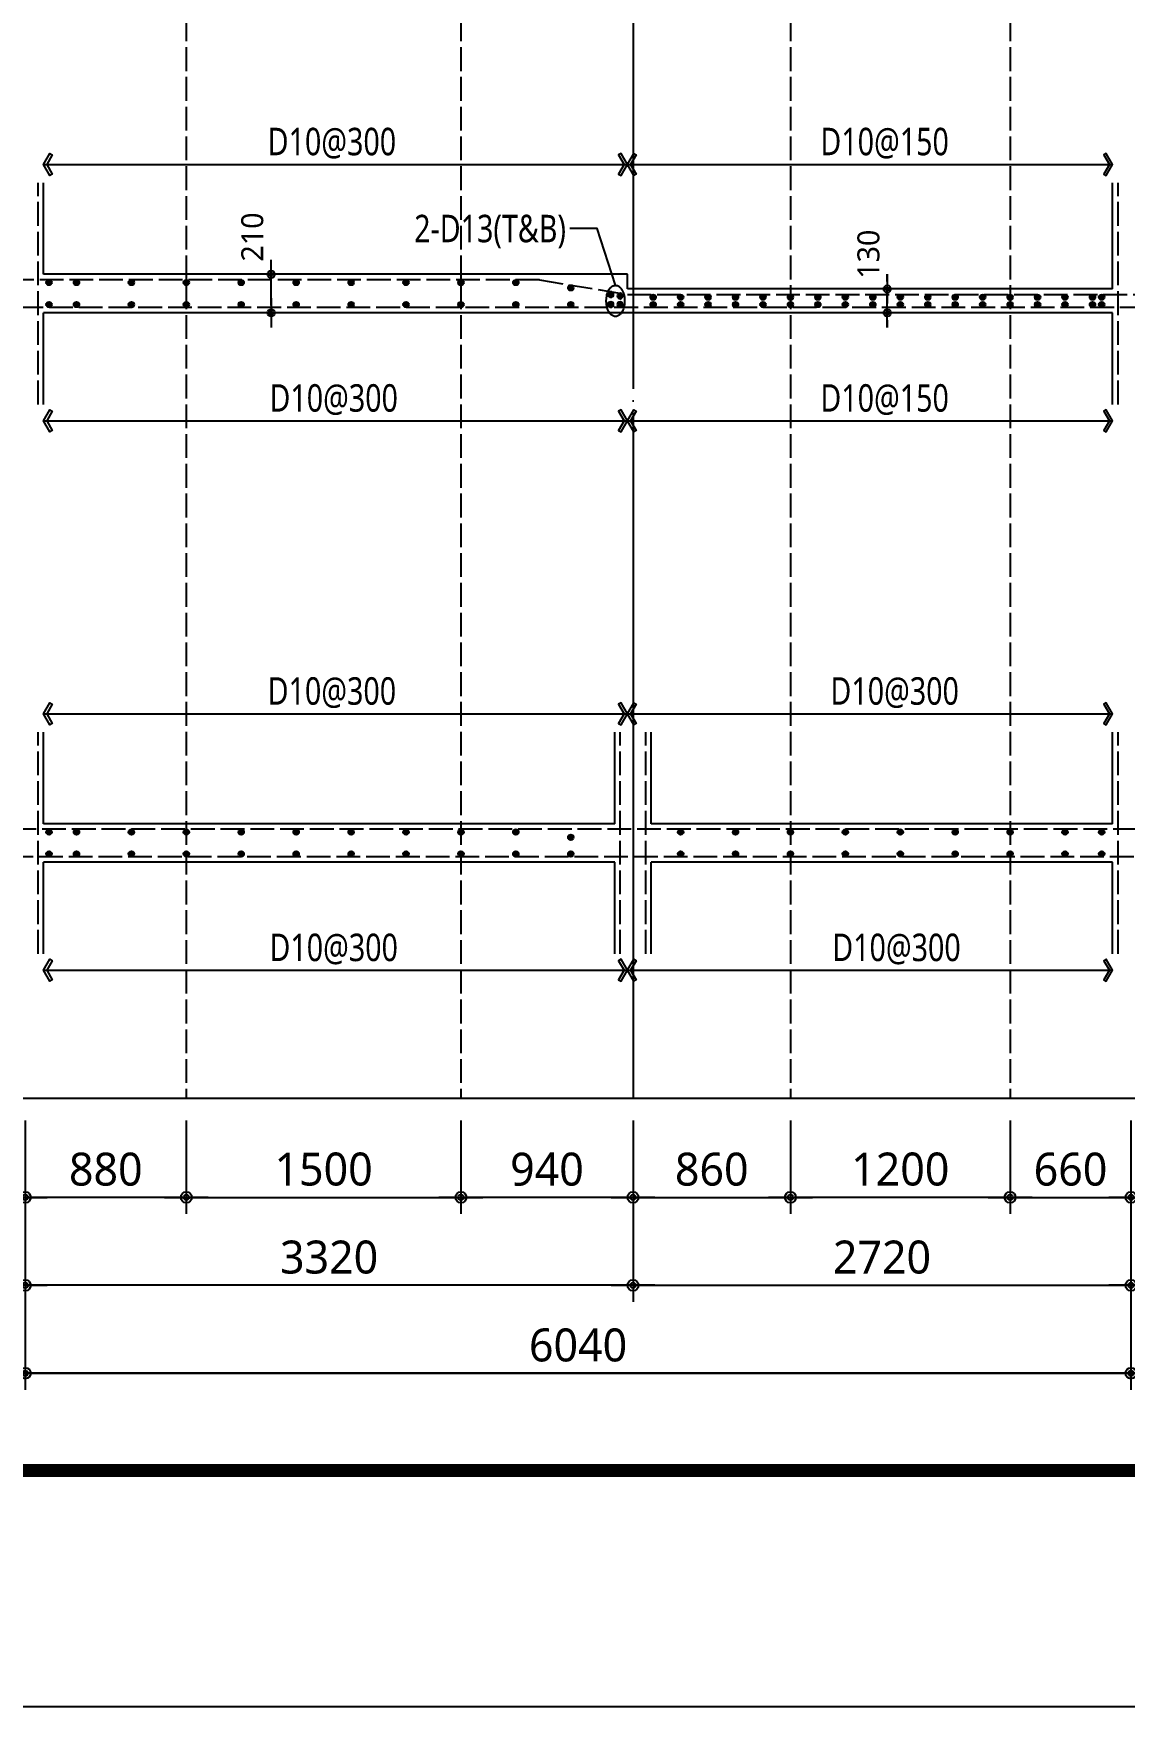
# Model space of a CAD drawing. Header units: millimetres. Extents: x 350420 to 672135, y -312840 to -44390.
# Drawn here: x 364365 to 370325, y -312840 to -303705 of the extents above; entities that cross this region are included whole.
import ezdxf
from ezdxf.enums import TextEntityAlignment as Align

# ---------------------------------------------------------------- set-up
doc = ezdxf.new("R2010")
doc.units = ezdxf.units.MM
doc.header["$LTSCALE"] = 65
doc.linetypes.add('CEN', pattern=[62, 60, -1, 0, -1])
doc.linetypes.add('HID', pattern=[2.5, 2, -0.5])
doc.layers.get('Defpoints').update_dxf_attribs({"color": 145})
for name, color, linetype in [('BAR', 2, 'Continuous'), ('BAR1', 3, 'Continuous'), ('BAR2', 3, 'HID'), ('BARR', 1, 'Continuous'), ('CEN', 1, 'CEN'), ('CEN1', 173, 'HID'), ('DIM', 7, 'Continuous'), ('FORM_고양장항A-1BL-S-성능$0$FORM', 7, 'Continuous'), ('LEADER', 7, 'Continuous'), ('T', 6, 'Continuous'), ('T1', 1, 'Continuous'), ('단면', 4, 'Continuous')]:
    doc.layers.add(name, color=color, linetype=linetype)
doc.layers.add('DEFPOINT', color=144, linetype='Continuous', plot=False)
doc.layers.add('FORM_고양장항A-1BL-S-성능$0$DEFPOINT', color=144, linetype='Continuous', plot=False)
doc.styles.add('맑은고딕', font='malgun.ttf')
doc.dimstyles.new('DIM_40', dxfattribs={"dimscale": 40, "dimtxt": 3, "dimasz": 1, "dimexe": 2, "dimexo": 1.5, "dimgap": 1, "dimtad": 1, "dimdec": 0, "dimzin": 0, "dimdsep": 46, "dimtxsty": '맑은고딕', "dimblk1": 'DIMDOT', "dimblk2": 'DIMDOT', "dimsah": 1, "dimcen": 0.09, "dimdle": 2, "dimclrd": 7, "dimclre": 7, "dimclrt": 6, "dimadec": 0, "dimazin": 0, "dimtfac": 1, "dimtdec": 0, "dimtix": 1, "dimtmove": 2, "dimatfit": 3, "dimldrblk": 'DIMDOT', "dimfxl": 0, "dimtolj": 1, "dimtzin": 0, "dimarcsym": 0})
doc.dimstyles.new('DIM_60', dxfattribs={"dimscale": 60, "dimtxt": 3, "dimasz": 1, "dimexe": 1.5, "dimexo": 2, "dimgap": 1, "dimtad": 1, "dimdec": 0, "dimzin": 0, "dimdsep": 46, "dimtxsty": '맑은고딕', "dimblk1": 'DIMDOT', "dimblk2": 'DIMDOT', "dimsah": 1, "dimcen": 0.09, "dimdle": 2, "dimclrd": 7, "dimclre": 7, "dimclrt": 3, "dimadec": 0, "dimazin": 0, "dimtfac": 1, "dimtdec": 0, "dimtix": 1, "dimtmove": 2, "dimatfit": 3, "dimldrblk": 'DIMDOT', "dimfxl": 0, "dimtolj": 1, "dimtzin": 0, "dimarcsym": 0})

# ---------------------------------------------------------------- blocks, each defined once
blk = doc.blocks.new('DIMDOT')
at = {"layer": 'DIM', "linetype": 'Continuous'}
blk.add_line((-2, 0), (2, 0), dxfattribs=at)
for radius in [0.5, 0.25]:
    blk.add_circle((0, 0), radius, dxfattribs=at)
blk = doc.blocks.new('*D1595')
at = {"layer": 'Defpoints', "color": 0, "linetype": 'Continuous', "transparency": 16777216}
for p in [(370360, -309520), (376400, -309520), (370360, -311020)]:
    blk.add_point(p, dxfattribs=at)
at = {"layer": 'DIM', "color": 7, "linetype": 'Continuous', "lineweight": -2, "transparency": 16777216}
for p, q in [((370360, -309640), (370360, -311110)), ((376400, -309640), (376400, -311110)), ((376340, -311020), (370420, -311020))]:
    blk.add_line(p, q, dxfattribs=at)
at = {"layer": 'DIM', "color": 7, "linetype": 'Continuous', "lineweight": -2, "transparency": 16777216, "xscale": 60, "yscale": 60, "zscale": 60, "rotation": 180}
blk.add_blockref('DIMDOT', (370360, -311020), dxfattribs=at)
at = {"layer": 'DIM', "color": 7, "linetype": 'Continuous', "lineweight": -2, "transparency": 16777216, "xscale": 60, "yscale": 60, "zscale": 60}
blk.add_blockref('DIMDOT', (376400, -311020), dxfattribs=at)
at = {"layer": 'DIM', "color": 3, "linetype": 'Continuous', "transparency": 16777216, "insert": (373380, -310867), "char_height": 180, "attachment_point": 5, "style": '맑은고딕'}
blk.add_mtext('\\A1;6040', dxfattribs=at)
blk = doc.blocks.new('*D1596')
at = {"layer": 'Defpoints', "color": 0, "linetype": 'Continuous', "transparency": 16777216}
for p in [(370360, -309520), (373080, -309520), (370360, -310540)]:
    blk.add_point(p, dxfattribs=at)
at = {"layer": 'DIM', "color": 7, "linetype": 'Continuous', "lineweight": -2, "transparency": 16777216}
for p, q in [((370360, -309640), (370360, -310630)), ((373080, -309640), (373080, -310630)), ((373020, -310540), (370420, -310540))]:
    blk.add_line(p, q, dxfattribs=at)
at = {"layer": 'DIM', "color": 7, "linetype": 'Continuous', "lineweight": -2, "transparency": 16777216, "xscale": 60, "yscale": 60, "zscale": 60, "rotation": 180}
blk.add_blockref('DIMDOT', (370360, -310540), dxfattribs=at)
at = {"layer": 'DIM', "color": 7, "linetype": 'Continuous', "lineweight": -2, "transparency": 16777216, "xscale": 60, "yscale": 60, "zscale": 60}
blk.add_blockref('DIMDOT', (373080, -310540), dxfattribs=at)
at = {"layer": 'DIM', "color": 3, "linetype": 'Continuous', "transparency": 16777216, "insert": (371720, -310387), "char_height": 180, "attachment_point": 5, "style": '맑은고딕'}
blk.add_mtext('\\A1;2720', dxfattribs=at)
blk = doc.blocks.new('*D1632')
at = {"layer": 'Defpoints', "color": 0, "linetype": 'Continuous', "transparency": 16777216}
for p in [(364320, -309520), (370360, -309520), (370360, -311020)]:
    blk.add_point(p, dxfattribs=at)
at = {"layer": 'DIM', "color": 7, "linetype": 'Continuous', "lineweight": -2, "transparency": 16777216}
for p, q in [((364320, -309640), (364320, -311110)), ((370360, -309640), (370360, -311110)), ((364380, -311020), (370300, -311020))]:
    blk.add_line(p, q, dxfattribs=at)
at = {"layer": 'DIM', "color": 7, "linetype": 'Continuous', "lineweight": -2, "transparency": 16777216, "xscale": 60, "yscale": 60, "zscale": 60, "rotation": 180}
blk.add_blockref('DIMDOT', (364320, -311020), dxfattribs=at)
at = {"layer": 'DIM', "color": 7, "linetype": 'Continuous', "lineweight": -2, "transparency": 16777216, "xscale": 60, "yscale": 60, "zscale": 60}
blk.add_blockref('DIMDOT', (370360, -311020), dxfattribs=at)
at = {"layer": 'DIM', "color": 3, "linetype": 'Continuous', "transparency": 16777216, "insert": (367340, -310867), "char_height": 180, "attachment_point": 5, "style": '맑은고딕'}
blk.add_mtext('\\A1;6040', dxfattribs=at)
blk = doc.blocks.new('*D1633')
at = {"layer": 'Defpoints', "color": 0, "linetype": 'Continuous', "transparency": 16777216}
for p in [(367640, -309520), (370360, -309520), (370360, -310540)]:
    blk.add_point(p, dxfattribs=at)
at = {"layer": 'DIM', "color": 7, "linetype": 'Continuous', "lineweight": -2, "transparency": 16777216}
for p, q in [((367640, -309640), (367640, -310630)), ((370360, -309640), (370360, -310630)), ((367700, -310540), (370300, -310540))]:
    blk.add_line(p, q, dxfattribs=at)
at = {"layer": 'DIM', "color": 7, "linetype": 'Continuous', "lineweight": -2, "transparency": 16777216, "xscale": 60, "yscale": 60, "zscale": 60, "rotation": 180}
blk.add_blockref('DIMDOT', (367640, -310540), dxfattribs=at)
at = {"layer": 'DIM', "color": 7, "linetype": 'Continuous', "lineweight": -2, "transparency": 16777216, "xscale": 60, "yscale": 60, "zscale": 60}
blk.add_blockref('DIMDOT', (370360, -310540), dxfattribs=at)
at = {"layer": 'DIM', "color": 3, "linetype": 'Continuous', "transparency": 16777216, "insert": (369000, -310387), "char_height": 180, "attachment_point": 5, "style": '맑은고딕'}
blk.add_mtext('\\A1;2720', dxfattribs=at)
blk = doc.blocks.new('*D1634')
at = {"layer": 'Defpoints', "color": 0, "linetype": 'Continuous', "transparency": 16777216}
for p in [(364320, -309520), (367640, -309520), (364320, -310540)]:
    blk.add_point(p, dxfattribs=at)
at = {"layer": 'DIM', "color": 7, "linetype": 'Continuous', "lineweight": -2, "transparency": 16777216}
for p, q in [((364320, -309640), (364320, -310630)), ((367640, -309640), (367640, -310630)), ((367580, -310540), (364380, -310540))]:
    blk.add_line(p, q, dxfattribs=at)
at = {"layer": 'DIM', "color": 7, "linetype": 'Continuous', "lineweight": -2, "transparency": 16777216, "xscale": 60, "yscale": 60, "zscale": 60, "rotation": 180}
blk.add_blockref('DIMDOT', (364320, -310540), dxfattribs=at)
at = {"layer": 'DIM', "color": 7, "linetype": 'Continuous', "lineweight": -2, "transparency": 16777216, "xscale": 60, "yscale": 60, "zscale": 60}
blk.add_blockref('DIMDOT', (367640, -310540), dxfattribs=at)
at = {"layer": 'DIM', "color": 3, "linetype": 'Continuous', "transparency": 16777216, "insert": (365980, -310387), "char_height": 180, "attachment_point": 5, "style": '맑은고딕'}
blk.add_mtext('\\A1;3320', dxfattribs=at)
blk = doc.blocks.new('*D1635')
at = {"layer": 'Defpoints', "color": 0, "linetype": 'Continuous', "transparency": 16777216}
for p in [(358280, -309520), (364320, -309520), (358280, -311020)]:
    blk.add_point(p, dxfattribs=at)
at = {"layer": 'DIM', "color": 7, "linetype": 'Continuous', "lineweight": -2, "transparency": 16777216}
for p, q in [((358280, -309640), (358280, -311110)), ((364320, -309640), (364320, -311110)), ((364260, -311020), (358340, -311020))]:
    blk.add_line(p, q, dxfattribs=at)
at = {"layer": 'DIM', "color": 7, "linetype": 'Continuous', "lineweight": -2, "transparency": 16777216, "xscale": 60, "yscale": 60, "zscale": 60, "rotation": 180}
blk.add_blockref('DIMDOT', (358280, -311020), dxfattribs=at)
at = {"layer": 'DIM', "color": 7, "linetype": 'Continuous', "lineweight": -2, "transparency": 16777216, "xscale": 60, "yscale": 60, "zscale": 60}
blk.add_blockref('DIMDOT', (364320, -311020), dxfattribs=at)
at = {"layer": 'DIM', "color": 3, "linetype": 'Continuous', "transparency": 16777216, "insert": (361300, -310867), "char_height": 180, "attachment_point": 5, "style": '맑은고딕'}
blk.add_mtext('\\A1;6040', dxfattribs=at)
blk = doc.blocks.new('*D1637')
at = {"layer": 'Defpoints', "color": 0, "linetype": 'Continuous', "transparency": 16777216}
for p in [(361000, -309520), (364320, -309520), (364320, -310540)]:
    blk.add_point(p, dxfattribs=at)
at = {"layer": 'DIM', "color": 7, "linetype": 'Continuous', "lineweight": -2, "transparency": 16777216}
for p, q in [((361000, -309640), (361000, -310630)), ((364320, -309640), (364320, -310630)), ((361060, -310540), (364260, -310540))]:
    blk.add_line(p, q, dxfattribs=at)
at = {"layer": 'DIM', "color": 7, "linetype": 'Continuous', "lineweight": -2, "transparency": 16777216, "xscale": 60, "yscale": 60, "zscale": 60, "rotation": 180}
blk.add_blockref('DIMDOT', (361000, -310540), dxfattribs=at)
at = {"layer": 'DIM', "color": 7, "linetype": 'Continuous', "lineweight": -2, "transparency": 16777216, "xscale": 60, "yscale": 60, "zscale": 60}
blk.add_blockref('DIMDOT', (364320, -310540), dxfattribs=at)
at = {"layer": 'DIM', "color": 3, "linetype": 'Continuous', "transparency": 16777216, "insert": (362660, -310387), "char_height": 180, "attachment_point": 5, "style": '맑은고딕'}
blk.add_mtext('\\A1;3320', dxfattribs=at)
blk = doc.blocks.new('보강근')
at = {"layer": 'BAR1'}
h = blk.add_hatch(color=256, dxfattribs=at)
edge = h.paths.add_edge_path()
edge.add_arc((0, 0), 15, 0, 360)
blk.add_circle((0, 0), 15, dxfattribs=at)
blk = doc.blocks.new('*D1669')
at = {"layer": 'Defpoints', "color": 0, "linetype": 'Continuous', "transparency": 16777216}
for p in [(363400, -309520), (364320, -309520), (364320, -310060)]:
    blk.add_point(p, dxfattribs=at)
at = {"layer": 'DIM', "color": 7, "linetype": 'Continuous', "lineweight": -2, "transparency": 16777216}
for p, q in [((363400, -309640), (363400, -310150)), ((364320, -309640), (364320, -310150)), ((363460, -310060), (364260, -310060))]:
    blk.add_line(p, q, dxfattribs=at)
at = {"layer": 'DIM', "color": 7, "linetype": 'Continuous', "lineweight": -2, "transparency": 16777216, "xscale": 60, "yscale": 60, "zscale": 60, "rotation": 180}
blk.add_blockref('DIMDOT', (363400, -310060), dxfattribs=at)
at = {"layer": 'DIM', "color": 7, "linetype": 'Continuous', "lineweight": -2, "transparency": 16777216, "xscale": 60, "yscale": 60, "zscale": 60}
blk.add_blockref('DIMDOT', (364320, -310060), dxfattribs=at)
at = {"layer": 'DIM', "color": 3, "linetype": 'Continuous', "transparency": 16777216, "insert": (363860, -309907), "char_height": 180, "attachment_point": 5, "style": '맑은고딕'}
blk.add_mtext('\\A1;920', dxfattribs=at)
blk = doc.blocks.new('*D1670')
at = {"layer": 'Defpoints', "color": 0, "linetype": 'Continuous', "transparency": 16777216}
for p in [(367640, -309520), (368500, -309520), (368500, -310060)]:
    blk.add_point(p, dxfattribs=at)
at = {"layer": 'DIM', "color": 7, "linetype": 'Continuous', "lineweight": -2, "transparency": 16777216}
for p, q in [((367640, -309640), (367640, -310150)), ((368500, -309640), (368500, -310150)), ((367700, -310060), (368440, -310060))]:
    blk.add_line(p, q, dxfattribs=at)
at = {"layer": 'DIM', "color": 7, "linetype": 'Continuous', "lineweight": -2, "transparency": 16777216, "xscale": 60, "yscale": 60, "zscale": 60, "rotation": 180}
blk.add_blockref('DIMDOT', (367640, -310060), dxfattribs=at)
at = {"layer": 'DIM', "color": 7, "linetype": 'Continuous', "lineweight": -2, "transparency": 16777216, "xscale": 60, "yscale": 60, "zscale": 60}
blk.add_blockref('DIMDOT', (368500, -310060), dxfattribs=at)
at = {"layer": 'DIM', "color": 3, "linetype": 'Continuous', "transparency": 16777216, "insert": (368070, -309907), "char_height": 180, "attachment_point": 5, "style": '맑은고딕'}
blk.add_mtext('\\A1;860', dxfattribs=at)
blk = doc.blocks.new('*D1671')
at = {"layer": 'Defpoints', "color": 0, "linetype": 'Continuous', "transparency": 16777216}
for p in [(368500, -309520), (369700, -309520), (368500, -310060)]:
    blk.add_point(p, dxfattribs=at)
at = {"layer": 'DIM', "color": 7, "linetype": 'Continuous', "lineweight": -2, "transparency": 16777216}
for p, q in [((368500, -309640), (368500, -310150)), ((369700, -309640), (369700, -310150)), ((369640, -310060), (368560, -310060))]:
    blk.add_line(p, q, dxfattribs=at)
at = {"layer": 'DIM', "color": 7, "linetype": 'Continuous', "lineweight": -2, "transparency": 16777216, "xscale": 60, "yscale": 60, "zscale": 60, "rotation": 180}
blk.add_blockref('DIMDOT', (368500, -310060), dxfattribs=at)
at = {"layer": 'DIM', "color": 7, "linetype": 'Continuous', "lineweight": -2, "transparency": 16777216, "xscale": 60, "yscale": 60, "zscale": 60}
blk.add_blockref('DIMDOT', (369700, -310060), dxfattribs=at)
at = {"layer": 'DIM', "color": 3, "linetype": 'Continuous', "transparency": 16777216, "insert": (369100, -309906.5), "char_height": 180, "attachment_point": 5, "style": '맑은고딕'}
blk.add_mtext('\\A1;1200', dxfattribs=at)
blk = doc.blocks.new('*D1672')
at = {"layer": 'Defpoints', "color": 0, "linetype": 'Continuous', "transparency": 16777216}
for p in [(369700, -309520), (370360, -309520), (370360, -310060)]:
    blk.add_point(p, dxfattribs=at)
at = {"layer": 'DIM', "color": 7, "linetype": 'Continuous', "lineweight": -2, "transparency": 16777216}
for p, q in [((369700, -309640), (369700, -310150)), ((370360, -309640), (370360, -310150)), ((369760, -310060), (370300, -310060))]:
    blk.add_line(p, q, dxfattribs=at)
at = {"layer": 'DIM', "color": 7, "linetype": 'Continuous', "lineweight": -2, "transparency": 16777216, "xscale": 60, "yscale": 60, "zscale": 60, "rotation": 180}
blk.add_blockref('DIMDOT', (369700, -310060), dxfattribs=at)
at = {"layer": 'DIM', "color": 7, "linetype": 'Continuous', "lineweight": -2, "transparency": 16777216, "xscale": 60, "yscale": 60, "zscale": 60}
blk.add_blockref('DIMDOT', (370360, -310060), dxfattribs=at)
at = {"layer": 'DIM', "color": 3, "linetype": 'Continuous', "transparency": 16777216, "insert": (370030, -309907), "char_height": 180, "attachment_point": 5, "style": '맑은고딕'}
blk.add_mtext('\\A1;660', dxfattribs=at)
blk = doc.blocks.new('*D1673')
at = {"layer": 'Defpoints', "color": 0, "linetype": 'Continuous', "transparency": 16777216}
for p in [(366700, -309520), (367640, -309520), (366700, -310060)]:
    blk.add_point(p, dxfattribs=at)
at = {"layer": 'DIM', "color": 7, "linetype": 'Continuous', "lineweight": -2, "transparency": 16777216}
for p, q in [((366700, -309640), (366700, -310150)), ((367640, -309640), (367640, -310150)), ((367580, -310060), (366760, -310060))]:
    blk.add_line(p, q, dxfattribs=at)
at = {"layer": 'DIM', "color": 7, "linetype": 'Continuous', "lineweight": -2, "transparency": 16777216, "xscale": 60, "yscale": 60, "zscale": 60, "rotation": 180}
blk.add_blockref('DIMDOT', (366700, -310060), dxfattribs=at)
at = {"layer": 'DIM', "color": 7, "linetype": 'Continuous', "lineweight": -2, "transparency": 16777216, "xscale": 60, "yscale": 60, "zscale": 60}
blk.add_blockref('DIMDOT', (367640, -310060), dxfattribs=at)
at = {"layer": 'DIM', "color": 3, "linetype": 'Continuous', "transparency": 16777216, "insert": (367170, -309907), "char_height": 180, "attachment_point": 5, "style": '맑은고딕'}
blk.add_mtext('\\A1;940', dxfattribs=at)
blk = doc.blocks.new('*D1674')
at = {"layer": 'Defpoints', "color": 0, "linetype": 'Continuous', "transparency": 16777216}
for p in [(365200, -309520), (366700, -309520), (366700, -310060)]:
    blk.add_point(p, dxfattribs=at)
at = {"layer": 'DIM', "color": 7, "linetype": 'Continuous', "lineweight": -2, "transparency": 16777216}
for p, q in [((365200, -309640), (365200, -310150)), ((366700, -309640), (366700, -310150)), ((365260, -310060), (366640, -310060))]:
    blk.add_line(p, q, dxfattribs=at)
at = {"layer": 'DIM', "color": 7, "linetype": 'Continuous', "lineweight": -2, "transparency": 16777216, "xscale": 60, "yscale": 60, "zscale": 60, "rotation": 180}
blk.add_blockref('DIMDOT', (365200, -310060), dxfattribs=at)
at = {"layer": 'DIM', "color": 7, "linetype": 'Continuous', "lineweight": -2, "transparency": 16777216, "xscale": 60, "yscale": 60, "zscale": 60}
blk.add_blockref('DIMDOT', (366700, -310060), dxfattribs=at)
at = {"layer": 'DIM', "color": 3, "linetype": 'Continuous', "transparency": 16777216, "insert": (365950, -309906.5), "char_height": 180, "attachment_point": 5, "style": '맑은고딕'}
blk.add_mtext('\\A1;1500', dxfattribs=at)
blk = doc.blocks.new('*D1675')
at = {"layer": 'Defpoints', "color": 0, "linetype": 'Continuous', "transparency": 16777216}
for p in [(364320, -309520), (365200, -309520), (364320, -310060)]:
    blk.add_point(p, dxfattribs=at)
at = {"layer": 'DIM', "color": 7, "linetype": 'Continuous', "lineweight": -2, "transparency": 16777216}
for p, q in [((364320, -309640), (364320, -310150)), ((365200, -309640), (365200, -310150)), ((365140, -310060), (364380, -310060))]:
    blk.add_line(p, q, dxfattribs=at)
at = {"layer": 'DIM', "color": 7, "linetype": 'Continuous', "lineweight": -2, "transparency": 16777216, "xscale": 60, "yscale": 60, "zscale": 60, "rotation": 180}
blk.add_blockref('DIMDOT', (364320, -310060), dxfattribs=at)
at = {"layer": 'DIM', "color": 7, "linetype": 'Continuous', "lineweight": -2, "transparency": 16777216, "xscale": 60, "yscale": 60, "zscale": 60}
blk.add_blockref('DIMDOT', (365200, -310060), dxfattribs=at)
at = {"layer": 'DIM', "color": 3, "linetype": 'Continuous', "transparency": 16777216, "insert": (364760, -309907), "char_height": 180, "attachment_point": 5, "style": '맑은고딕'}
blk.add_mtext('\\A1;880', dxfattribs=at)
blk = doc.blocks.new('*D1684')
at = {"layer": 'Defpoints', "color": 0, "linetype": 'Continuous', "transparency": 16777216}
for p in [(370360, -309520), (371200, -309520), (370360, -310060)]:
    blk.add_point(p, dxfattribs=at)
at = {"layer": 'DIM', "color": 7, "linetype": 'Continuous', "lineweight": -2, "transparency": 16777216}
for p, q in [((370360, -309640), (370360, -310150)), ((371200, -309640), (371200, -310150)), ((371140, -310060), (370420, -310060))]:
    blk.add_line(p, q, dxfattribs=at)
at = {"layer": 'DIM', "color": 7, "linetype": 'Continuous', "lineweight": -2, "transparency": 16777216, "xscale": 60, "yscale": 60, "zscale": 60, "rotation": 180}
blk.add_blockref('DIMDOT', (370360, -310060), dxfattribs=at)
at = {"layer": 'DIM', "color": 7, "linetype": 'Continuous', "lineweight": -2, "transparency": 16777216, "xscale": 60, "yscale": 60, "zscale": 60}
blk.add_blockref('DIMDOT', (371200, -310060), dxfattribs=at)
at = {"layer": 'DIM', "color": 3, "linetype": 'Continuous', "transparency": 16777216, "insert": (370780, -309907), "char_height": 180, "attachment_point": 5, "style": '맑은고딕'}
blk.add_mtext('\\A1;840', dxfattribs=at)
blk = doc.blocks.new('BAR')
at = {"layer": 'BARR'}
h = blk.add_hatch(color=256, dxfattribs=at)
edge = h.paths.add_edge_path()
edge.add_arc((0, 0), 15, 0, 360)
blk.add_circle((0, 0), 15, dxfattribs=at)
blk = doc.blocks.new('*D1689')
at = {"layer": 'Defpoints', "color": 0, "transparency": 16777216}
for p in [(365663.2, -305020), (365963.2, -305020), (365963.2, -305230)]:
    blk.add_point(p, dxfattribs=at)
at = {"layer": 'DIM', "color": 7, "lineweight": -2, "transparency": 16777216}
for p, q in [((365903.2, -305020), (365583.2, -305020)), ((365663.2, -305190), (365663.2, -305060)), ((365903.2, -305230), (365583.2, -305230))]:
    blk.add_line(p, q, dxfattribs=at)
at = {"layer": 'DIM', "color": 7, "lineweight": -2, "transparency": 16777216, "xscale": 40, "yscale": 40, "zscale": 40}
for p, rotation in [((365663.2, -305020), 90), ((365663.2, -305230), 270)]:
    blk.add_blockref('DIMDOT', p, dxfattribs=dict(at, rotation=rotation))
at = {"layer": 'DIM', "color": 6, "transparency": 16777216, "insert": (365560.9, -304816.3), "char_height": 120, "attachment_point": 5, "rotation": 90, "style": '맑은고딕'}
blk.add_mtext('\\A1;210', dxfattribs=at)
blk = doc.blocks.new('*D1690')
at = {"layer": 'Defpoints', "color": 0, "transparency": 16777216}
for p in [(369028.9, -305100), (369328.9, -305100), (369328.9, -305230)]:
    blk.add_point(p, dxfattribs=at)
at = {"layer": 'DIM', "color": 7, "lineweight": -2, "transparency": 16777216}
for p, q in [((369028.9, -305060), (369028.9, -305020)), ((369268.9, -305100), (368948.9, -305100)), ((369028.9, -305230), (369028.9, -305100)), ((369268.9, -305230), (368948.9, -305230)), ((369028.9, -305270), (369028.9, -305310))]:
    blk.add_line(p, q, dxfattribs=at)
at = {"layer": 'DIM', "color": 7, "lineweight": -2, "transparency": 16777216, "xscale": 40, "yscale": 40, "zscale": 40}
for p, rotation in [((369028.9, -305100), 270), ((369028.9, -305230), 90)]:
    blk.add_blockref('DIMDOT', p, dxfattribs=dict(at, rotation=rotation))
at = {"layer": 'DIM', "color": 6, "transparency": 16777216, "insert": (368926.5, -304910.3), "char_height": 120, "attachment_point": 5, "rotation": 90, "style": '맑은고딕'}
blk.add_mtext('\\A1;130', dxfattribs=at)
blk = doc.blocks.new('FORM_고양장항A-1BL-S-성능')
at = {"layer": 'FORM_고양장항A-1BL-S-성능$0$DEFPOINT'}
blk.add_lwpolyline([(0, 594), (0, 0), (841, 0), (841, 594), (0, 594)], dxfattribs=at)
at = {"layer": 'FORM_고양장항A-1BL-S-성능$0$FORM'}
for points in [[(25, 573), (25, 21), (757, 21), (757, 573)], [(26, 572), (26, 22), (756, 22), (756, 572)]]:
    blk.add_lwpolyline(points, close=True, dxfattribs=at)
at = {"layer": 'FORM_고양장항A-1BL-S-성능$0$FORM', "const_width": 1}
blk.add_lwpolyline([(25.5, 572.5), (25.5, 21.5), (756.5, 21.5), (756.5, 572.5)], close=True, dxfattribs=at)

msp = doc.modelspace()

# ---------------------------------------------------------------- linework, layer by layer
at = {"layer": 'BAR2'}
for p, q in [((364390, -305730), (364390, -304520)), ((370290, -305730), (370290, -304520)), ((367129, -305050), (361511, -305050)), ((367129, -305050), (367609, -305130)), ((357950, -305200), (382725, -305200)), ((367609, -305130), (373111, -305130)), ((364390, -308730), (364390, -307520)), ((367570, -308730), (367570, -307520)), ((367710, -308730), (367710, -307520)), ((370290, -308730), (370290, -307520)), ((384530, -308050), (357950, -308050)), ((382725, -308200), (357950, -308200))]:
    msp.add_line(p, q, dxfattribs=at)
at = {"layer": 'CEN'}
msp.add_line((367640, -281595), (367640, -309520), dxfattribs=at)
at = {"layer": 'CEN1'}
for p, q in [((365200, -299230), (365200, -309520)), ((366700, -299230), (366700, -309520)), ((368500, -299230), (368500, -309520)), ((369700, -299230), (369700, -309520))]:
    msp.add_line(p, q, dxfattribs=at)
at = {"layer": 'DEFPOINT'}
for points in [[(354980, -280095), (393020, -280095), (393020, -311020), (354980, -311020)], [(356780, -281595), (391220, -281595), (391220, -309520), (356780, -309520)]]:
    msp.add_lwpolyline(points, close=True, dxfattribs=at)
at = {"layer": 'LEADER'}
for points in [[(364420, -304420), (364454.6, -304360), (364467.6, -304367.5), (364437.3, -304420), (364467.6, -304472.5), (364454.6, -304480), (364420, -304420), (367609, -304420), (367574.4, -304360), (367561.4, -304367.5), (367591.7, -304420), (367561.4, -304472.5), (367574.4, -304480), (367609, -304420)], [(367609, -304420), (367643.6, -304360), (367656.6, -304367.5), (367626.3, -304420), (367656.6, -304472.5), (367643.6, -304480), (367609, -304420), (370260, -304420), (370225.4, -304360), (370212.4, -304367.5), (370242.7, -304420), (370212.4, -304472.5), (370225.4, -304480), (370260, -304420)], [(367544, -305080), (367444, -304770), (367294, -304770)], [(364420, -305820), (364454.6, -305760), (364467.6, -305767.5), (364437.3, -305820), (364467.6, -305872.5), (364454.6, -305880), (364420, -305820), (367609, -305820), (367574.4, -305760), (367561.4, -305767.5), (367591.7, -305820), (367561.4, -305872.5), (367574.4, -305880), (367609, -305820)], [(367609, -305820), (367643.6, -305760), (367656.6, -305767.5), (367626.3, -305820), (367656.6, -305872.5), (367643.6, -305880), (367609, -305820), (370260, -305820), (370225.4, -305760), (370212.4, -305767.5), (370242.7, -305820), (370212.4, -305872.5), (370225.4, -305880), (370260, -305820)], [(364420, -307420), (364454.6, -307360), (364467.6, -307367.5), (364437.3, -307420), (364467.6, -307472.5), (364454.6, -307480), (364420, -307420), (367609, -307420), (367574.4, -307360), (367561.4, -307367.5), (367591.7, -307420), (367561.4, -307472.5), (367574.4, -307480), (367609, -307420)], [(367609, -307420), (367643.6, -307360), (367656.6, -307367.5), (367626.3, -307420), (367656.6, -307472.5), (367643.6, -307480), (367609, -307420), (370260, -307420), (370225.4, -307360), (370212.4, -307367.5), (370242.7, -307420), (370212.4, -307472.5), (370225.4, -307480), (370260, -307420)], [(364420, -308820), (364454.6, -308760), (364467.6, -308767.5), (364437.3, -308820), (364467.6, -308872.5), (364454.6, -308880), (364420, -308820), (367609, -308820), (367574.4, -308760), (367561.4, -308767.5), (367591.7, -308820), (367561.4, -308872.5), (367574.4, -308880), (367609, -308820)], [(367609, -308820), (367643.6, -308760), (367656.6, -308767.5), (367626.3, -308820), (367656.6, -308872.5), (367643.6, -308880), (367609, -308820), (370260, -308820), (370225.4, -308760), (370212.4, -308767.5), (370242.7, -308820), (370212.4, -308872.5), (370225.4, -308880), (370260, -308820)]]:
    msp.add_lwpolyline(points, dxfattribs=at)
msp.add_open_spline([(367544, -305080), (367542, -305080), (367540, -305080.2), (367536, -305080.9), (367534.1, -305081.5), (367530.4, -305082.9), (367528.6, -305083.7), (367525.2, -305085.7), (367523.6, -305086.8), (367520.5, -305089.2), (367519, -305090.5), (367514.8, -305094.7), (367512.3, -305098), (367507.7, -305105), (367505.7, -305108.8), (367502.2, -305116.9), (367500.6, -305121.2), (367498, -305130.1), (367497, -305134.7), (367494.6, -305148.7), (367493.9, -305158.3), (367494.2, -305175.7), (367494.9, -305183.6), (367497.4, -305197.3), (367498.9, -305203.3), (367502.7, -305214.6), (367505, -305219.9), (367509.6, -305228), (367511.6, -305231.1), (367516.2, -305236.7), (367518.7, -305239.3), (367523.4, -305243.1), (367525.4, -305244.5), (367529.8, -305246.9), (367532.1, -305247.9), (367537, -305249.3), (367539.5, -305249.8), (367544.6, -305250.1), (367547.2, -305249.9), (367552.3, -305249), (367554.7, -305248.3), (367559.3, -305246.4), (367561.5, -305245.1), (367565.6, -305242.4), (367567.6, -305240.8), (367571.2, -305237.4), (367572.8, -305235.5), (367576, -305231.6), (367577.4, -305229.5), (367581.2, -305223.4), (367583.2, -305219.3), (367586.8, -305210.4), (367588.4, -305205.7), (367590.9, -305195.9), (367591.9, -305190.8), (367593.9, -305175.9), (367594.3, -305165.8), (367593.3, -305148.6), (367592.3, -305141.4), (367589.4, -305127.5), (367587.4, -305120.9), (367583.2, -305110.6), (367581.2, -305106.7), (367576.7, -305099.4), (367574.2, -305096), (367569.5, -305090.9), (367567.5, -305089.1), (367563, -305085.8), (367560.7, -305084.3), (367556.1, -305082.2), (367553.9, -305081.5), (367549.5, -305080.4), (367547.2, -305080.1), (367544.6, -305080), (367544.3, -305080), (367544, -305080)], degree=3, knots=[0, 0, 0, 0, 0.093095, 0.093095, 0.18619, 0.18619, 0.279285, 0.279285, 0.372379, 0.372379, 0.465474, 0.465474, 0.658292, 0.658292, 0.85111, 0.85111, 1.043928, 1.043928, 1.236746, 1.236746, 1.607611, 1.607611, 1.912902, 1.912902, 2.164337, 2.164337, 2.415772, 2.415772, 2.586465, 2.586465, 2.757158, 2.757158, 2.875494, 2.875494, 2.99383, 2.99383, 3.112166, 3.112166, 3.230502, 3.230502, 3.348839, 3.348839, 3.467175, 3.467175, 3.585511, 3.585511, 3.703847, 3.703847, 3.822183, 3.822183, 4.029371, 4.029371, 4.236558, 4.236558, 4.443745, 4.443745, 4.829553, 4.829553, 5.115182, 5.115182, 5.400811, 5.400811, 5.597055, 5.597055, 5.7933, 5.7933, 5.925153, 5.925153, 6.057006, 6.057006, 6.163076, 6.163076, 6.269147, 6.269147, 6.283185, 6.283185, 6.283185, 6.283185], dxfattribs=at)
at = {"layer": '단면'}
for p, q in [((364420, -305020), (364420, -304520)), ((370260, -305100), (370260, -304520)), ((367609, -305020), (364420, -305020)), ((367609, -305100), (367609, -305020)), ((370260, -305100), (367609, -305100)), ((370260, -305230), (364420, -305230)), ((364420, -305730), (364420, -305230)), ((370260, -305730), (370260, -305230)), ((364420, -308020), (364420, -307520)), ((367540, -308020), (367540, -307520)), ((367740, -308020), (367740, -307520)), ((370260, -308020), (370260, -307520)), ((367540, -308020), (364420, -308020)), ((370260, -308020), (367740, -308020)), ((367540, -308230), (364420, -308230)), ((364420, -308730), (364420, -308230)), ((367540, -308730), (367540, -308230)), ((370260, -308230), (367740, -308230)), ((367740, -308730), (367740, -308230)), ((370260, -308730), (370260, -308230))]:
    msp.add_line(p, q, dxfattribs=at)

# ---------------------------------------------------------------- block references
at = {"xscale": 60, "yscale": 60, "zscale": 60}
msp.add_blockref('FORM_고양장항A-1BL-S-성능', (350420, -312840), dxfattribs=at)
at = {"layer": 'BAR'}
for p in [(364450, -305065), (364600, -305065), (364900, -305065), (365200, -305065), (365500, -305065), (365800, -305065), (366100, -305065), (366400, -305065), (366700, -305065), (367000, -305065), (367300, -305093.7), (364450, -305185), (364600, -305185), (364900, -305185), (365200, -305185), (365500, -305185), (365800, -305185), (366100, -305185), (366400, -305185), (366700, -305185), (367000, -305185), (367300, -305185), (367750, -305145), (367750, -305185), (367900, -305145), (367900, -305185), (368050, -305145), (368050, -305185), (368200, -305145), (368200, -305185), (368350, -305145), (368350, -305185), (368500, -305145), (368500, -305185), (368650, -305145), (368650, -305185), (368800, -305145), (368800, -305185), (368950, -305145), (368950, -305185), (369100, -305145), (369100, -305185), (369250, -305145), (369250, -305185), (369400, -305145), (369400, -305185), (369550, -305145), (369550, -305185), (369700, -305145), (369700, -305185), (369850, -305145), (369850, -305185), (370000, -305145), (370000, -305185), (370150, -305145), (370150, -305185), (370200, -305145), (370200, -305185), (364450, -308065), (364600, -308065), (364900, -308065), (365200, -308065), (365500, -308065), (365800, -308065), (366100, -308065), (366400, -308065), (366700, -308065), (367000, -308065), (367300, -308093.7), (367900, -308065), (368200, -308065), (368500, -308065), (368800, -308065), (369100, -308065), (369400, -308065), (369700, -308065), (370000, -308065), (370200, -308065), (364450, -308185), (364600, -308185), (364900, -308185), (365200, -308185), (365500, -308185), (365800, -308185), (366100, -308185), (366400, -308185), (366700, -308185), (367000, -308185), (367300, -308185), (367900, -308185), (368200, -308185), (368500, -308185), (368800, -308185), (369100, -308185), (369400, -308185), (369700, -308185), (370000, -308185), (370200, -308185)]:
    msp.add_blockref('BAR', p, dxfattribs=at)
at = {"layer": 'BAR1', "xscale": -1, "rotation": 180}
for p in [(367519, -305130), (367519, -305185), (367569, -305138.3), (367569, -305185)]:
    msp.add_blockref('보강근', p, dxfattribs=at)

# ---------------------------------------------------------------- texts
at = {"layer": 'T', "color": 6, "style": '맑은고딕', "width": 0.8}
for s, p in [('D10@300', (365995.3, -304295)), ('D10@150', (369014.5, -304295)), ('D10@300', (366005.1, -305695)), ('D10@150', (369014.5, -305695)), ('D10@300', (365995.3, -307295)), ('D10@300', (369069.4, -307295)), ('D10@300', (366005.1, -308695)), ('D10@300', (369079.3, -308695))]:
    msp.add_text(s, height=150, dxfattribs=at).set_placement(p, align=Align.MIDDLE_CENTER)
at = {"layer": 'T1', "style": '맑은고딕', "width": 0.8}
msp.add_text('2-D13(T&B)', height=150, rotation=360, dxfattribs=at).set_placement((367274, -304770), align=Align.MIDDLE_RIGHT)

# ---------------------------------------------------------------- dimensions: what is measured, and where the dimension line sits
at = {"layer": 'DIM'}
for base, p1, p2, picture, middle in [((365663.2, -305020), (365963.2, -305230), (365963.2, -305020), '*D1689', (365560.9, -304816.3)), ((369028.9, -305100), (369328.9, -305230), (369328.9, -305100), '*D1690', (368926.5, -304910.3))]:
    dim = msp.add_linear_dim(base=base, p1=p1, p2=p2, angle=90, dimstyle='DIM_40', dxfattribs=at)
    dim.commit()
    dim.dimension.update_dxf_attribs({"geometry": picture, "text_midpoint": middle, "dimtype": 160})
at = {"layer": 'DIM', "linetype": 'Continuous'}
for base, p1, p2, picture, middle in [((358280, -311020), (364320, -309520), (358280, -309520), '*D1635', (361300, -310867)), ((364320, -310540), (367640, -309520), (364320, -309520), '*D1634', (365980, -310387)), ((364320, -310060), (365200, -309520), (364320, -309520), '*D1675', (364760, -309907)), ((366700, -310060), (367640, -309520), (366700, -309520), '*D1673', (367170, -309907)), ((368500, -310060), (369700, -309520), (368500, -309520), '*D1671', (369100, -309906.5)), ((370360, -311020), (376400, -309520), (370360, -309520), '*D1595', (373380, -310867)), ((370360, -310540), (373080, -309520), (370360, -309520), '*D1596', (371720, -310387)), ((370360, -310060), (371200, -309520), (370360, -309520), '*D1684', (370780, -309907))]:
    dim = msp.add_linear_dim(base=base, p1=p1, p2=p2, angle=180, dimstyle='DIM_60', dxfattribs=at)
    dim.commit()
    dim.dimension.update_dxf_attribs({"geometry": picture, "text_midpoint": middle})
for base, p1, p2, picture, middle in [((364320, -310540), (361000, -309520), (364320, -309520), '*D1637', (362660, -310387)), ((364320, -310060), (363400, -309520), (364320, -309520), '*D1669', (363860, -309907)), ((370360, -311020), (364320, -309520), (370360, -309520), '*D1632', (367340, -310867)), ((366700, -310060), (365200, -309520), (366700, -309520), '*D1674', (365950, -309906.5)), ((370360, -310540), (367640, -309520), (370360, -309520), '*D1633', (369000, -310387)), ((368500, -310060), (367640, -309520), (368500, -309520), '*D1670', (368070, -309907)), ((370360, -310060), (369700, -309520), (370360, -309520), '*D1672', (370030, -309907))]:
    dim = msp.add_linear_dim(base=base, p1=p1, p2=p2, dimstyle='DIM_60', dxfattribs=at)
    dim.commit()
    dim.dimension.update_dxf_attribs({"geometry": picture, "text_midpoint": middle})

doc.saveas('drawing.dxf')
